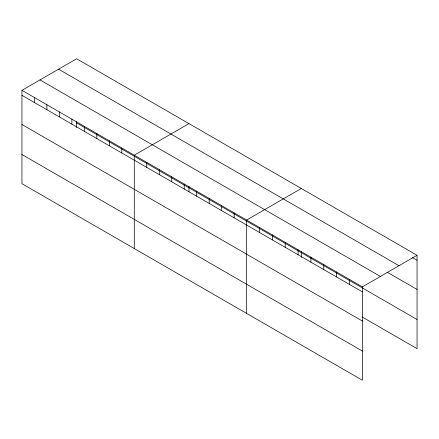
<?xml version="1.0" encoding="UTF-8"?>
<svg xmlns="http://www.w3.org/2000/svg" width="439" height="439" viewBox="0 0 439 439"><rect width="100%" height="100%" fill="white"/><g stroke="black" fill="none" stroke-linecap="round" stroke-linejoin="round"><path stroke-width="0.66" d="M21.95 90.335L362.367 286.876L362.367 380.234L21.95 183.7L21.95 90.335L76.633 58.766L417.05 255.3L417.05 348.665L362.104 316.942M188.973 123.622L134.285 155.192L134.285 248.556M301.308 188.479L246.625 220.049L246.625 313.413M362.367 286.876L417.05 255.3M412.375 257.589L417.05 260.289M58.59 69.181L399.002 265.721M387.236 272.24L417.05 289.455M39.998 79.92L380.41 276.455M76.633 122.964L417.05 319.499M21.95 95.323L362.367 291.864M21.95 124.489L362.367 321.024M21.95 154.533L362.367 351.074M349.504 279.451L349.504 284.439M336.647 272.021L336.647 277.014M323.784 264.596L323.784 269.59M310.927 257.172L310.927 262.165M301.308 251.311L301.308 257.32M298.065 249.747L298.065 254.741M285.202 242.323L285.202 247.316M272.345 234.898L272.345 239.892M259.482 227.473L259.482 232.467M234.141 212.844L234.141 217.832M221.662 205.639L221.662 210.627M209.178 198.433L209.178 203.422M196.694 191.223L196.694 196.217M188.973 186.454L188.973 191.799M184.215 184.018L184.215 189.006M171.731 176.813L171.731 181.801M159.253 169.608L159.253 174.596M146.769 162.397L146.769 167.391M121.806 147.987L121.806 152.975M109.322 140.782L109.322 145.77M96.843 133.577L96.843 138.565M84.359 126.366L84.359 131.36M76.633 121.598L76.633 127.601M71.875 119.161L71.875 124.149M59.397 111.956L59.397 116.944M46.913 104.751L46.913 109.739M34.434 97.54L34.434 102.534"/></g></svg>
